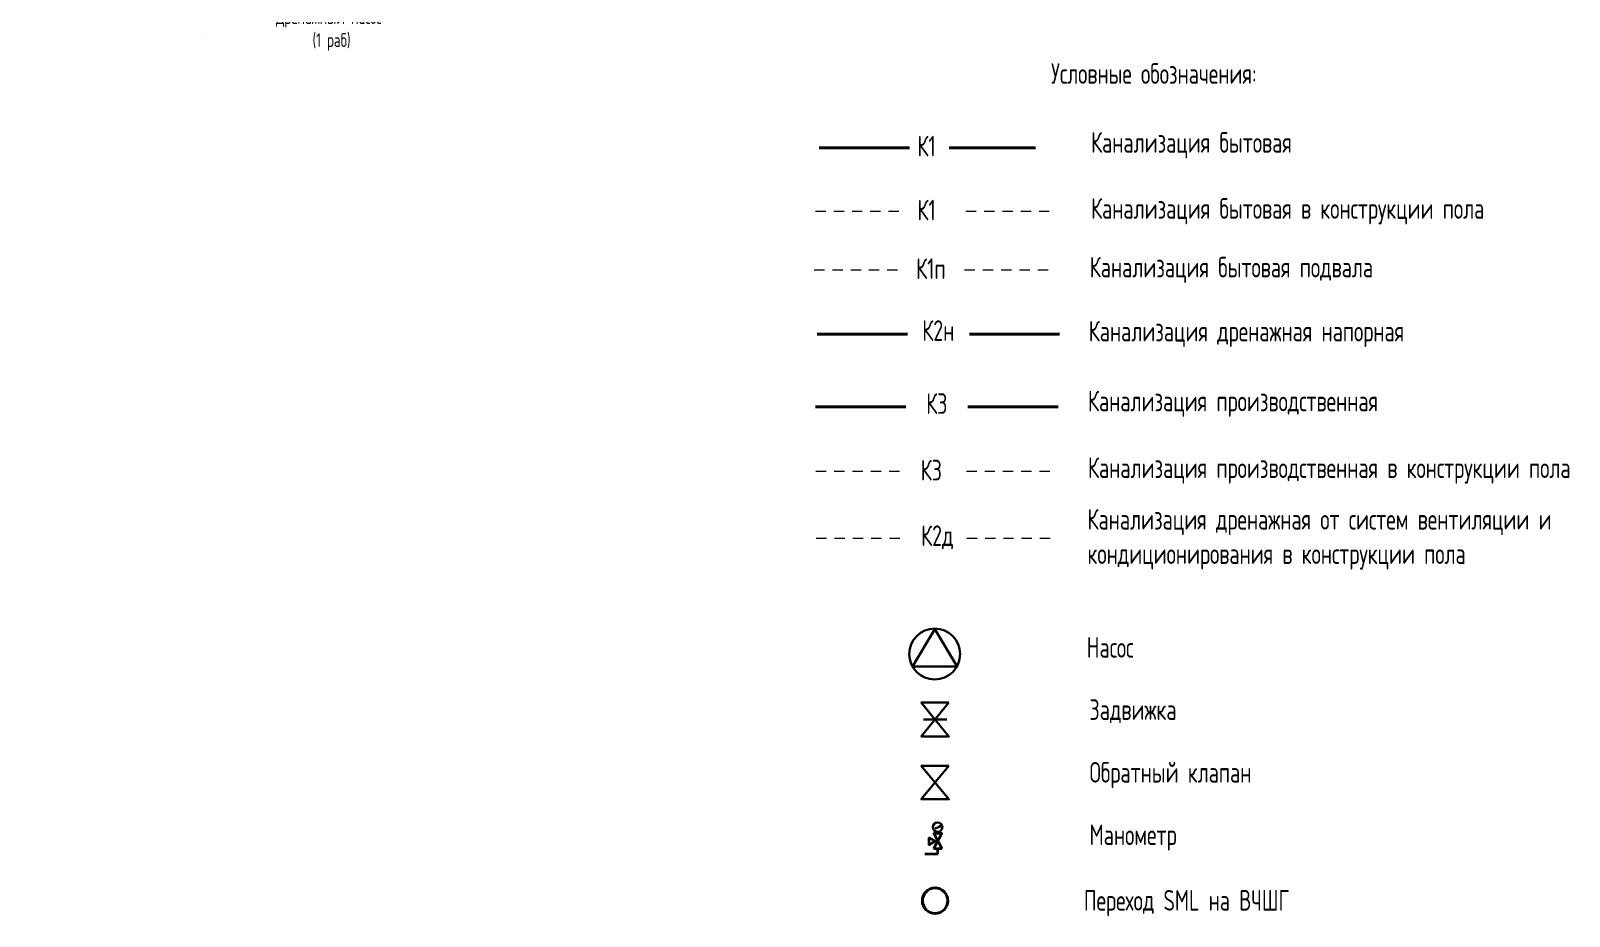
# Model space of a CAD drawing. Header units: millimetres. Extents: x -8689834 to 9420486, y -73560 to 166298.
# Drawn here: x -248844 to -226472, y -72025 to -59147 of the extents above; entities that cross this region are included whole.
import ezdxf
from ezdxf.enums import TextEntityAlignment as Align

# ---------------------------------------------------------------- set-up
doc = ezdxf.new("R2010")
doc.units = ezdxf.units.MM
doc.header["$MEASUREMENT"] = 0
doc.layers.get('0').update_dxf_attribs({"color": 250, "lineweight": 9})
for name, color, linetype in [('PDF _0', 7, 'Continuous'), ('PDF __OBORUD', 1, 'Continuous'), ('PDF __Арматура', 7, 'Continuous'), ('PDF __ВК-переход с пл. на чуг.', 1, 'Continuous'), ('PDF __насос', 1, 'Continuous')]:
    doc.layers.add(name, color=color, linetype=linetype)
for name, color, linetype, lineweight in [('АР_Маркер экспликации', 239, 'Continuous', 13), ('АР_Номер помещения', 1, 'Continuous', 25), ('АР_Помещения_площадь', 19, 'Continuous', 9), ('ВК_канализация', 32, 'Continuous', 15)]:
    doc.layers.add(name, color=color, linetype=linetype, lineweight=lineweight)
doc.styles.add('ISOCPEUR', font='isocpeur.ttf', dxfattribs={"width": 0.7})
doc.styles.get("Standard").update_dxf_attribs({"font": 'isocpeur.ttf', "width": 0.7})

# ---------------------------------------------------------------- blocks, each defined once
blk = doc.blocks.new('*U1667')
at = {"layer": 'АР_Номер помещения', "color": 7}
blk.add_circle((-15720, 4793), 400, dxfattribs=at)
at = {"layer": 'АР_Помещения_площадь', "color": 7}
blk.add_line((-13545, 633), (-13545, 633), dxfattribs=at)
at = {"color": 7, "style": 'ISOCPEUR', "width": 0.7, "flags": 1}
blk.add_attdef('КАТЕГОРИЯ', (-499, -2092), '', height=250, dxfattribs=at)
at = {"layer": 'АР_Номер помещения', "color": 7, "style": 'ISOCPEUR', "width": 0.7}
blk.add_attdef('НОМЕР_ПОМЕЩЕНИЯ', text='', height=300, dxfattribs=at).set_placement((-15720, 4793), align=Align.MIDDLE_CENTER)
at = {"layer": 'АР_Помещения_площадь', "color": 7, "lineweight": 30, "width": 0.7, "flags": 104}
blk.add_attdef('ИМЯ_ПОМЕЩЕНИЯ', text='', height=100, dxfattribs=at).set_placement((158, 1217), align=Align.MIDDLE_CENTER)
at = {"layer": 'АР_Помещения_площадь', "color": 7, "style": 'ISOCPEUR', "width": 0.7}
blk.add_attdef('ПЛОЩАДЬ_ПОМЕЩЕНИЯ', text='', height=200, dxfattribs=at).set_placement((-13540, 880), align=Align.MIDDLE_RIGHT)

msp = doc.modelspace()

# ---------------------------------------------------------------- linework, layer by layer
at = {"layer": 'PDF _0', "lineweight": 35}
for points in [[(-235690.1, -70931.5), (-235780.2, -70985.6), (-235780.2, -70883.4), (-235690.1, -70931.5), (-235654, -70931.5)], [(-235714.1, -71039.7), (-235593.9, -70823.3), (-235714.1, -70823.3), (-235593.9, -71039.7)], [(-235654, -71123.8), (-235840.3, -71123.8)], [(-235714.1, -71039.7), (-235593.9, -71039.7)], [(-235654, -71123.8), (-235654, -71039.7)]]:
    msp.add_lwpolyline(points, dxfattribs=at)
at = {"layer": 'PDF __OBORUD', "lineweight": 30}
for points in [[(-235696.1, -70751.1), (-235654, -70733.1), (-235611.9, -70709.1), (-235630, -70727.1)], [(-235654, -70799.2), (-235654, -70823.3)], [(-235611.9, -70709.1), (-235636, -70715.1)]]:
    msp.add_lwpolyline(points, dxfattribs=at)
msp.add_circle((-235657, -70730.1), 69.1, dxfattribs=at)
at = {"layer": 'PDF __Арматура', "lineweight": 30}
for points in [[(-235491.7, -68917.8), (-235894.4, -68917.8), (-235491.7, -69410.7), (-235894.4, -69410.7)], [(-235491.7, -69837.5), (-235894.4, -69837.5), (-235491.7, -70324.4), (-235894.4, -70324.4)]]:
    msp.add_lwpolyline(points, close=True, dxfattribs=at)
msp.add_lwpolyline([(-235521.8, -69164.2), (-235864.4, -69164.2)], dxfattribs=at)
at = {"layer": 'PDF __ВК-переход с пл. на чуг.', "lineweight": 40}
msp.add_circle((-235693.9, -71799.1), 185, dxfattribs=at)
at = {"layer": 'PDF __насос', "lineweight": 30}
for points in [[(-235696.1, -67847.8), (-235371.5, -68394.8), (-236020.7, -68394.8)], [(-235696.1, -67847.8), (-236020.7, -68394.8)]]:
    msp.add_lwpolyline(points, dxfattribs=at)
msp.add_circle((-235699.1, -68211.5), 369.7, dxfattribs=at)
at = {"layer": 'ВК_канализация', "color": 244, "lineweight": 40, "true_color": 0x991b1e}
for points in [[(-237378.6, -60847.1), (-236066.3, -60847.1)], [(-235490.6, -60847.1), (-234233.4, -60847.1)]]:
    msp.add_lwpolyline(points, dxfattribs=at)
at = {"layer": 'ВК_канализация', "color": 244, "lineweight": 13, "ltscale": 500, "true_color": 0x991b1e}
for points in [[(-237433, -61770.2), (-237283.2, -61770.2)], [(-237167.3, -61770.2), (-237017.6, -61770.2)], [(-236901.6, -61770.2), (-236751.9, -61770.2)], [(-236636, -61770.2), (-236486.2, -61770.2)], [(-236370.3, -61770.2), (-236220.6, -61770.2)], [(-235244.8, -61770.2), (-235095.1, -61770.2)], [(-234979.2, -61770.2), (-234829.4, -61770.2)], [(-234713.5, -61770.2), (-234563.7, -61770.2)], [(-234447.8, -61770.2), (-234298.1, -61770.2)], [(-234182.2, -61770.2), (-234032.4, -61770.2)]]:
    msp.add_lwpolyline(points, dxfattribs=at)
at = {"layer": 'ВК_канализация', "color": 217, "lineweight": 13, "ltscale": 500, "true_color": 0x93278f}
for points in [[(-237451.9, -62622.7), (-237302.2, -62622.7)], [(-237186.2, -62622.7), (-237036.5, -62622.7)], [(-236920.6, -62622.7), (-236770.8, -62622.7)], [(-236654.9, -62622.7), (-236505.2, -62622.7)], [(-236389.2, -62622.7), (-236239.5, -62622.7)], [(-235263.8, -62622.7), (-235114, -62622.7)], [(-234998.1, -62622.7), (-234848.4, -62622.7)], [(-234732.4, -62622.7), (-234582.7, -62622.7)], [(-234466.8, -62622.7), (-234317, -62622.7)], [(-234201.1, -62622.7), (-234051.4, -62622.7)]]:
    msp.add_lwpolyline(points, dxfattribs=at)
at = {"layer": 'ВК_канализация', "color": 152, "lineweight": 40, "true_color": 0x2776bb}
for points in [[(-237408.5, -63559.8), (-236096.1, -63559.8)], [(-235194.5, -63559.8), (-233882.1, -63559.8)]]:
    msp.add_lwpolyline(points, dxfattribs=at)
at = {"layer": 'ВК_канализация', "color": 30, "lineweight": 40, "true_color": 0xf26722}
for points in [[(-237431.2, -64616.9), (-236118.9, -64616.9)], [(-235217.2, -64616.9), (-233904.9, -64616.9)]]:
    msp.add_lwpolyline(points, dxfattribs=at)
at = {"layer": 'ВК_канализация', "color": 30, "lineweight": 13, "ltscale": 500, "true_color": 0xf26722}
for points in [[(-237425.9, -65549.8), (-237276.2, -65549.8)], [(-237160.3, -65549.8), (-237010.5, -65549.8)], [(-236894.6, -65549.8), (-236744.9, -65549.8)], [(-236628.9, -65549.8), (-236479.2, -65549.8)], [(-236363.3, -65549.8), (-236213.5, -65549.8)], [(-235237.8, -65549.8), (-235088.1, -65549.8)], [(-234972.1, -65549.8), (-234822.4, -65549.8)], [(-234706.5, -65549.8), (-234556.7, -65549.8)], [(-234440.8, -65549.8), (-234291.1, -65549.8)], [(-234175.1, -65549.8), (-234025.4, -65549.8)]]:
    msp.add_lwpolyline(points, dxfattribs=at)
at = {"layer": 'ВК_канализация', "color": 3, "lineweight": 13, "ltscale": 500}
for points in [[(-237420.6, -66526), (-237270.9, -66526)], [(-237155, -66526), (-237005.2, -66526)], [(-236889.3, -66526), (-236739.5, -66526)], [(-236623.6, -66526), (-236473.9, -66526)], [(-236357.9, -66526), (-236208.2, -66526)], [(-235232.5, -66526), (-235082.7, -66526)], [(-234966.8, -66526), (-234817.1, -66526)], [(-234701.1, -66526), (-234551.4, -66526)], [(-234435.5, -66526), (-234285.7, -66526)], [(-234169.8, -66526), (-234020.1, -66526)]]:
    msp.add_lwpolyline(points, dxfattribs=at)

# ---------------------------------------------------------------- block references
at = {"layer": 'АР_Маркер экспликации', "color": 7}
ref = msp.add_blockref('*U1667', (-232724.4, -59819.8), dxfattribs=at)
ref.add_attrib('НОМЕР_ПОМЕЩЕНИЯ', '007', dxfattribs={"layer": 'АР_Номер помещения', "color": 7, "height": 300, "style": 'ISOCPEUR', "width": 0.7}).set_placement((-248444.1, -55026.5), align=Align.MIDDLE_CENTER)

# ---------------------------------------------------------------- texts
at = {"layer": 'ВК_канализация', "color": 18, "ltscale": 100, "true_color": 0x000000, "attachment_point": 4, "style": 'ISOCPEUR'}
for s, insert, char_height, width in [('\\pxqc;Дренажный насос\\P (1 раб)', (-247460.6, -59142.5), 200, 5891.51), ('Условные обозначения:', (-234005.9, -59768.5), 300, 5891.51), ('Канализация бытовая', (-233426.4, -60810.7), 300, 5891.51), ('К1', (-235950.8, -60824.6), 300, 3718.698), ('К1', (-235950.8, -61754.9), 300, 3718.698), ('Канализация бытовая в конструкции пола', (-233426.4, -61772.1), 300, 5891.51), ('К1п', (-235969.7, -62607.4), 300, 3718.698), ('Канализация бытовая подвала', (-233445.4, -62624.6), 300, 5891.51), ('К2н', (-235880.2, -63507.2), 300, 3718.698), ('Канализация дренажная напорная', (-233460.2, -63556.2), 300, 9419.386), ('К3', (-235823.7, -64569), 300, 3718.698), ('Канализация производственная', (-233471, -64571.8), 300, 6956.356), ('К3', (-235903, -65538), 300, 3718.698), ('Канализация производственная в конструкции пола', (-233471, -65542.5), 300, 8368.311), ('Канализация дренажная от систем вентиляции и кондиционирования в конструкции пола', (-233477.7, -66542.5), 300, 9419.386), ('К2д', (-235897.6, -66514.2), 300, 3718.698), ('Насос', (-233488.8, -68114.3), 300, 8368.311), ('Задвижка', (-233447.5, -69043.4), 300, 8368.311), ('Обратный клапан', (-233447.5, -69972.4), 300, 8368.311), ('Манометр', (-233447.5, -70880.8), 300, 8368.311), ('\\pxi-1,l1,qc,t1,5;Переход SML на ВЧШГ', (-233834.5, -71834.1), 300, 3595.456)]:
    msp.add_mtext(s, dxfattribs=dict(at, insert=insert, char_height=char_height, width=width))

doc.saveas('drawing.dxf')
